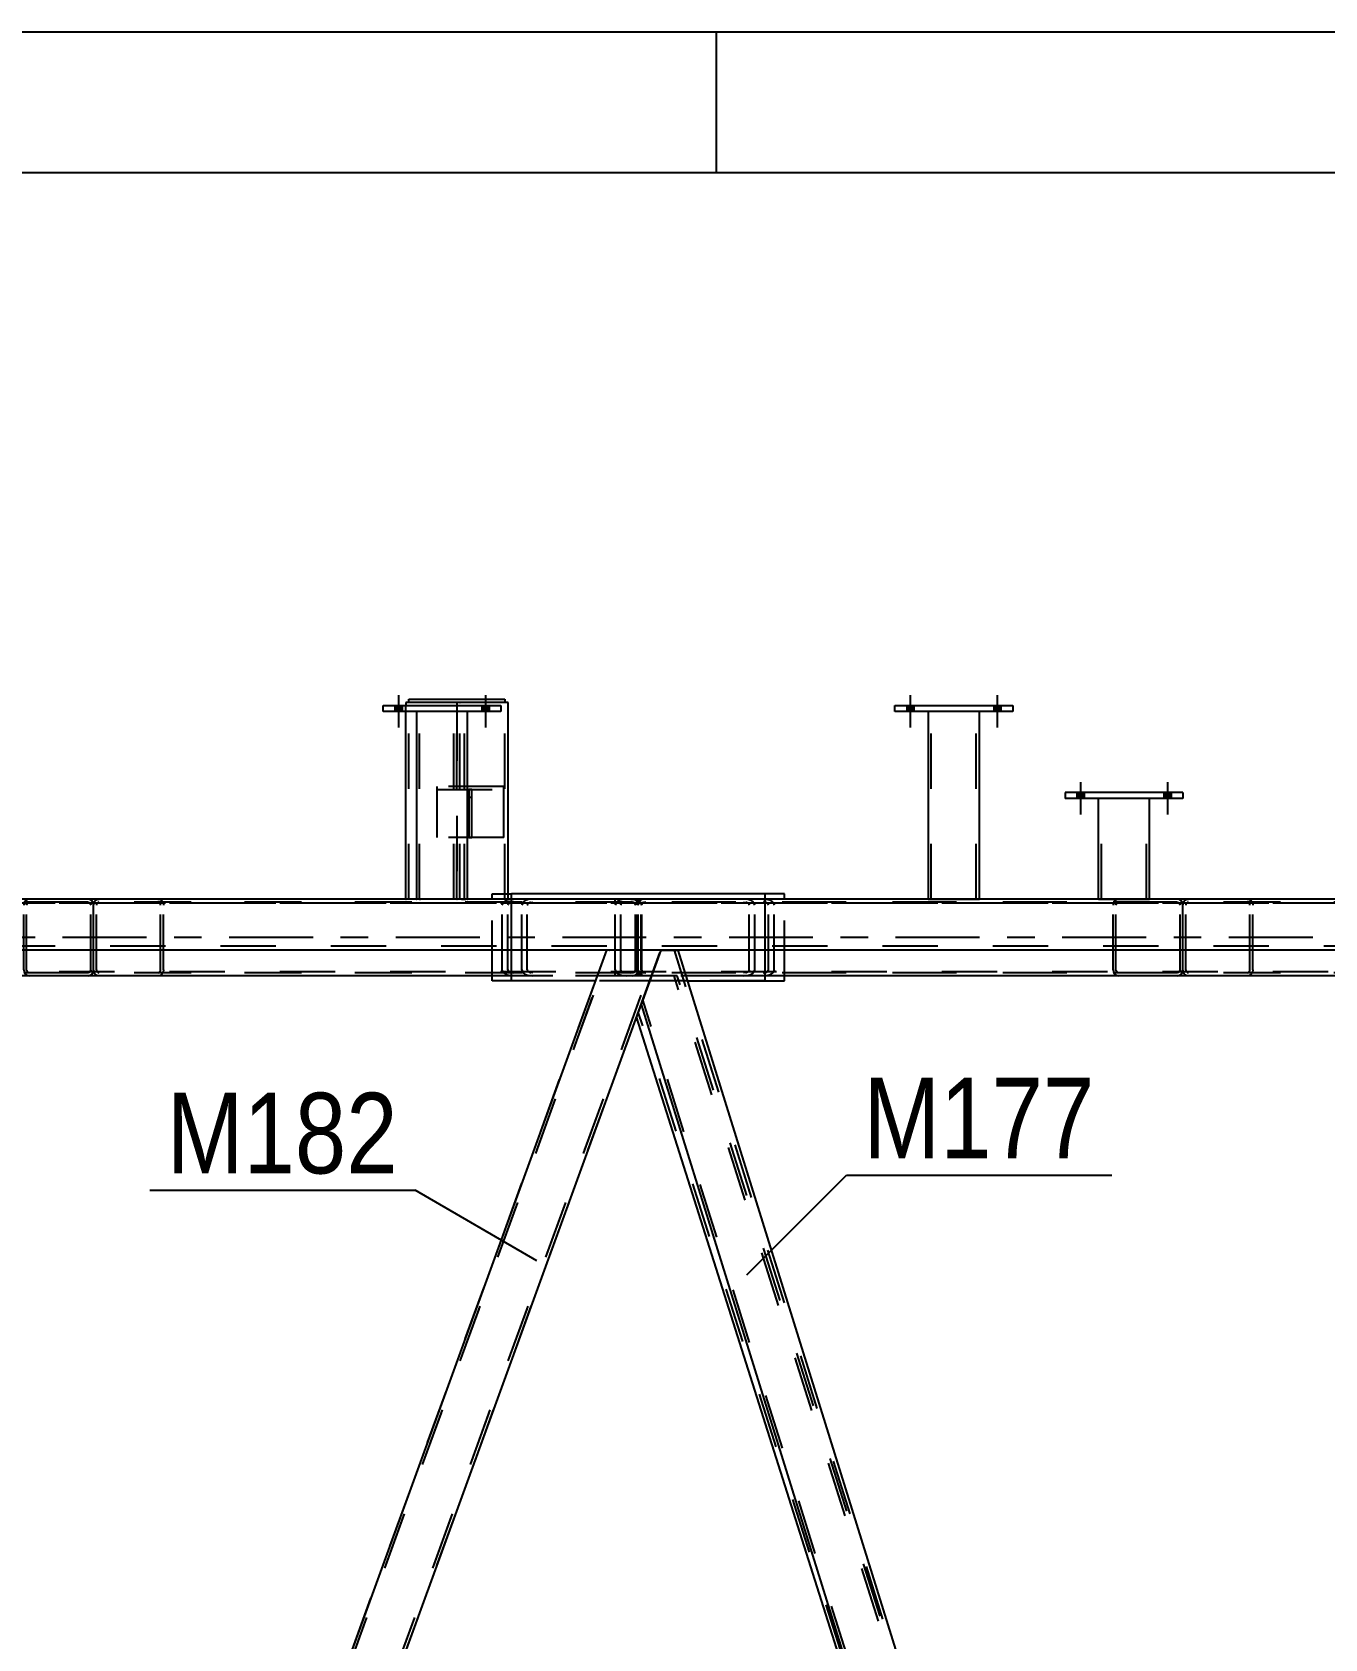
# Model space of a CAD drawing. Header units: millimetres. Extents: x -787 to 402, y -866 to -25.
# Drawn here: x 167.9 to 213.9, y -82.2 to -25.1 of the extents above; entities that cross this region are included whole.
import ezdxf

# ---------------------------------------------------------------- set-up
doc = ezdxf.new("R2010")
doc.units = ezdxf.units.MM
doc.linetypes.add('DXK_LINE_DOT2', pattern=[3.9198, 1.9599, -1.9599])
doc.linetypes.add('DXK_LINE_DOT3', pattern=[5.9187, 2.979, -0.9799, 0.9799, -0.9799])
doc.styles.add('Arial Narrow', font='ARIALN.TTF', dxfattribs={"height": 0.2})

# ---------------------------------------------------------------- blocks, each defined once
blk = doc.blocks.new('Unknown-569028579-1134')
at = {"color": 5, "linetype": 'Continuous'}
for p, q in [((402.241, -25.126), (-786.759, -25.126)), ((192.241, -30.126), (192.241, -25.126)), ((397.241, -30.126), (-781.759, -30.126))]:
    blk.add_line(p, q, dxfattribs=at)
blk = doc.blocks.new('Part-569028579-13451 - 1369')
at = {"color": 2, "linetype": 'Continuous'}
for p, q in [((181.312, -48.928), (181.312, -48.818)), ((181.312, -48.818), (184.73, -48.818)), ((183.055, -48.928), (182.987, -48.928)), ((184.73, -48.818), (184.73, -48.928))]:
    blk.add_line(p, q, dxfattribs=at)
at = {"color": 7, "linetype": 'DXK_LINE_DOT2'}
for p, q in [((182.987, -48.928), (181.312, -48.928)), ((184.73, -48.928), (183.055, -48.928))]:
    blk.add_line(p, q, dxfattribs=at)
blk = doc.blocks.new('Part-569028579-1374 - 1369')
at = {"color": 7, "linetype": 'DXK_LINE_DOT2'}
for p, q in [((226.699, -58.637), (207.011, -112.728)), ((207.127, -112.728), (226.815, -58.637)), ((208.83, -112.728), (228.517, -58.637)), ((208.946, -112.728), (228.633, -58.637)), ((228.633, -58.637), (226.699, -58.637)), ((207.011, -112.728), (208.946, -112.728)), ((207.029, -112.728), (207.011, -112.728))]:
    blk.add_line(p, q, dxfattribs=at)
blk = doc.blocks.new('Part-569028579-1375 - 1369')
at = {"color": 7, "linetype": 'DXK_LINE_DOT2'}
for p, q in [((188.001, -58.637), (168.314, -112.728)), ((168.43, -112.728), (188.117, -58.637)), ((170.132, -112.728), (189.82, -58.637)), ((170.249, -112.728), (189.936, -58.637)), ((189.936, -58.637), (188.001, -58.637)), ((168.314, -112.728), (170.249, -112.728)), ((168.331, -112.728), (168.314, -112.728))]:
    blk.add_line(p, q, dxfattribs=at)
blk = doc.blocks.new('Part-569028579-1469 - 1369')
at = {"color": 7, "linetype": 'DXK_LINE_DOT2'}
for p, q in [((207.091, -112.827), (227.146, -57.727)), ((208.794, -112.827), (228.848, -57.727)), ((227.146, -57.727), (227.155, -57.727)), ((228.261, -59.659), (228.965, -57.727)), ((228.947, -57.727), (228.897, -57.727)), ((228.965, -57.727), (228.947, -57.727)), ((206.975, -112.827), (207.549, -111.25)), ((206.975, -112.827), (208.91, -112.827))]:
    blk.add_line(p, q, dxfattribs=at)
at = {"color": 2, "linetype": 'Continuous'}
for p, q in [((227.03, -57.727), (207.549, -111.25)), ((227.047, -57.727), (227.03, -57.727)), ((228.732, -57.727), (227.047, -57.727)), ((228.965, -57.727), (228.732, -57.727)), ((208.91, -112.827), (228.261, -59.659))]:
    blk.add_line(p, q, dxfattribs=at)
blk = doc.blocks.new('Part-569028579-1409 - 1369')
at = {"color": 2, "linetype": 'Continuous'}
for p, q in [((190.267, -57.727), (189.564, -59.659)), ((190.267, -57.727), (190.638, -57.727)), ((190.638, -57.727), (190.866, -57.727)), ((190.866, -57.727), (207.549, -111.25)), ((189.564, -59.659), (206.136, -112.827)), ((206.975, -112.827), (207.549, -111.25))]:
    blk.add_line(p, q, dxfattribs=at)
at = {"color": 7, "linetype": 'DXK_LINE_DOT2'}
for p, q in [((207.487, -111.419), (190.752, -57.727)), ((206.251, -112.827), (189.625, -59.49)), ((206.136, -112.827), (206.975, -112.827))]:
    blk.add_line(p, q, dxfattribs=at)
blk = doc.blocks.new('Part-569028579-1484 - 1369')
at = {"color": 7, "linetype": 'DXK_LINE_DOT2'}
for p, q in [((168.394, -112.827), (188.448, -57.727)), ((170.096, -112.827), (190.151, -57.727)), ((188.448, -57.727), (188.457, -57.727)), ((189.564, -59.659), (190.267, -57.727)), ((190.249, -57.727), (190.199, -57.727)), ((190.267, -57.727), (190.249, -57.727)), ((168.277, -112.827), (168.852, -111.25)), ((168.277, -112.827), (170.212, -112.827))]:
    blk.add_line(p, q, dxfattribs=at)
at = {"color": 2, "linetype": 'Continuous'}
for p, q in [((188.332, -57.727), (168.852, -111.25)), ((188.35, -57.727), (188.332, -57.727)), ((190.035, -57.727), (188.35, -57.727)), ((190.267, -57.727), (190.035, -57.727)), ((170.212, -112.827), (189.564, -59.659))]:
    blk.add_line(p, q, dxfattribs=at)
blk = doc.blocks.new('Part-569028579-1424 - 1369')
at = {"color": 2, "linetype": 'Continuous'}
for p, q in [((150.99, -59.321), (151.57, -57.727)), ((151.57, -57.727), (151.94, -57.727)), ((151.94, -57.727), (152.169, -57.727)), ((152.169, -57.727), (168.852, -111.25)), ((150.99, -59.321), (150.867, -59.659)), ((150.867, -59.659), (167.439, -112.827)), ((168.277, -112.827), (168.852, -111.25))]:
    blk.add_line(p, q, dxfattribs=at)
at = {"color": 7, "linetype": 'DXK_LINE_DOT2'}
for p, q in [((168.79, -111.419), (152.055, -57.727)), ((150.876, -59.634), (150.99, -59.321)), ((167.553, -112.827), (150.928, -59.49)), ((167.439, -112.827), (168.277, -112.827))]:
    blk.add_line(p, q, dxfattribs=at)
blk = doc.blocks.new('Part-569028579-1947 - 1369')
at = {"color": 2, "linetype": 'Continuous'}
for p, q in [((184.27, -55.909), (184.27, -55.728)), ((184.27, -55.728), (184.961, -55.728)), ((194.66, -55.728), (193.969, -55.728)), ((194.66, -55.909), (194.66, -55.728)), ((184.27, -58.819), (184.27, -58.637)), ((194.66, -58.819), (194.66, -58.637)), ((184.961, -58.819), (184.27, -58.819)), ((193.969, -58.819), (194.66, -58.819))]:
    blk.add_line(p, q, dxfattribs=at)
at = {"color": 7, "linetype": 'DXK_LINE_DOT2'}
for p, q in [((184.27, -58.637), (184.27, -55.909)), ((193.969, -55.728), (184.961, -55.728)), ((194.66, -58.637), (194.66, -55.909)), ((193.969, -58.819), (184.961, -58.819))]:
    blk.add_line(p, q, dxfattribs=at)
blk = doc.blocks.new('Part-569028579-1579 - 1369')
at = {"color": 7, "linetype": 'DXK_LINE_DOT2'}
for p, q in [((183.558, -52.018), (183.449, -52.018)), ((183.449, -52.018), (183.449, -53.727)), ((183.449, -52.291), (183.558, -52.291)), ((183.558, -53.727), (183.558, -52.018)), ((183.449, -53.727), (183.558, -53.727))]:
    blk.add_line(p, q, dxfattribs=at)
blk = doc.blocks.new('Part-569028579-1615 - 1369')
at = {"color": 2, "linetype": 'Continuous'}
for p, q in [((181.585, -55.909), (165.221, -55.909)), ((199.766, -55.909), (183.403, -55.909)), ((217.948, -55.909), (201.585, -55.909)), ((188.332, -57.727), (152.169, -57.727)), ((227.03, -57.727), (190.866, -57.727))]:
    blk.add_line(p, q, dxfattribs=at)
at = {"color": 7, "linetype": 'DXK_LINE_DOT2'}
for p, q in [((183.403, -55.909), (181.585, -55.909)), ((201.585, -55.909), (199.766, -55.909)), ((302.018, -56.055), (8.875, -56.055)), ((302.018, -57.582), (8.875, -57.582)), ((190.866, -57.727), (188.332, -57.727))]:
    blk.add_line(p, q, dxfattribs=at)
blk = doc.blocks.new('Part-569028579-13402 - 1369')
at = {"color": 2, "linetype": 'Continuous'}
for p, q in [((181.585, -49.255), (181.585, -55.911)), ((183.403, -55.911), (183.403, -49.255)), ((183.185, -55.911), (181.585, -55.911)), ((183.386, -55.911), (183.185, -55.911)), ((183.386, -55.911), (183.403, -55.911))]:
    blk.add_line(p, q, dxfattribs=at)
at = {"color": 7, "linetype": 'DXK_LINE_DOT2'}
for p, q in [((183.403, -49.255), (181.585, -49.255)), ((181.694, -55.911), (181.694, -49.255)), ((183.294, -55.911), (183.294, -49.255)), ((181.585, -55.911), (181.601, -55.911)), ((181.694, -55.911), (181.702, -55.911)), ((181.702, -55.911), (181.719, -55.911)), ((181.719, -55.911), (181.726, -55.911)), ((183.185, -55.911), (183.339, -55.911))]:
    blk.add_line(p, q, dxfattribs=at)
blk = doc.blocks.new('Bolt-569028579-13470 - 1369')
at = {"linetype": 'Continuous'}
for points in [[(199.257, -49.037), (199.003, -49.037), (199.003, -49.255), (199.257, -49.255)], [(199.257, -49.037), (199.003, -49.037), (199.003, -49.255), (199.257, -49.255)], [(202.348, -49.037), (202.094, -49.037), (202.094, -49.255), (202.348, -49.255)], [(202.348, -49.037), (202.094, -49.037), (202.094, -49.255), (202.348, -49.255)]]:
    blk.add_hatch(color=1, dxfattribs=at).paths.add_polyline_path(points)
at = {"color": 1, "linetype": 'Continuous'}
for p, q in [((199.003, -49.037), (199.003, -49.255)), ((199.003, -49.037), (199.003, -49.255)), ((199.13, -48.673), (199.13, -49.818)), ((199.13, -48.673), (199.13, -49.818)), ((199.257, -49.037), (199.257, -49.255)), ((199.257, -49.037), (199.257, -49.255)), ((202.094, -49.037), (202.094, -49.255)), ((202.094, -49.037), (202.094, -49.255)), ((202.221, -48.673), (202.221, -49.818)), ((202.221, -48.673), (202.221, -49.818)), ((202.348, -49.037), (202.348, -49.255)), ((202.348, -49.037), (202.348, -49.255))]:
    blk.add_line(p, q, dxfattribs=at)
blk = doc.blocks.new('Part-569028579-1775 - 1369')
at = {"color": 7, "linetype": 'DXK_LINE_DOT2'}
for p, q in [((151.239, -58.637), (150.708, -60.094)), ((152.154, -58.637), (151.239, -58.637)), ((168.783, -111.439), (152.039, -58.637)), ((168.844, -111.271), (152.154, -58.637)), ((167.513, -112.728), (150.77, -59.926)), ((168.314, -112.728), (168.844, -111.271)), ((167.341, -112.546), (167.399, -112.728)), ((167.399, -112.728), (168.314, -112.728)), ((167.399, -112.728), (167.416, -112.728))]:
    blk.add_line(p, q, dxfattribs=at)
at = {"color": 2, "linetype": 'Continuous'}
blk.add_line((167.341, -112.546), (150.708, -60.094), dxfattribs=at)
blk = doc.blocks.new('Part-569028579-1776 - 1369')
at = {"color": 7, "linetype": 'DXK_LINE_DOT2'}
for p, q in [((189.936, -58.637), (189.406, -60.094)), ((190.851, -58.637), (189.936, -58.637)), ((207.48, -111.439), (190.737, -58.637)), ((207.541, -111.271), (190.851, -58.637)), ((206.211, -112.728), (189.467, -59.926)), ((207.011, -112.728), (207.541, -111.271)), ((206.038, -112.546), (206.096, -112.728)), ((206.096, -112.728), (207.011, -112.728)), ((206.096, -112.728), (206.113, -112.728))]:
    blk.add_line(p, q, dxfattribs=at)
at = {"color": 2, "linetype": 'Continuous'}
blk.add_line((206.038, -112.546), (189.406, -60.094), dxfattribs=at)
blk = doc.blocks.new('Bolt-569028579-13471 - 1369')
at = {"linetype": 'Continuous'}
for points in [[(181.075, -49.037), (180.821, -49.037), (180.821, -49.255), (181.075, -49.255)], [(181.075, -49.037), (180.821, -49.037), (180.821, -49.255), (181.075, -49.255)], [(184.166, -49.037), (183.912, -49.037), (183.912, -49.255), (184.166, -49.255)], [(184.166, -49.037), (183.912, -49.037), (183.912, -49.255), (184.166, -49.255)]]:
    blk.add_hatch(color=1, dxfattribs=at).paths.add_polyline_path(points)
at = {"color": 1, "linetype": 'Continuous'}
for p, q in [((180.821, -49.037), (180.821, -49.255)), ((180.821, -49.037), (180.821, -49.255)), ((180.948, -48.673), (180.948, -49.818)), ((180.948, -48.673), (180.948, -49.818)), ((181.075, -49.037), (181.075, -49.255)), ((181.075, -49.037), (181.075, -49.255)), ((183.912, -49.037), (183.912, -49.255)), ((183.912, -49.037), (183.912, -49.255)), ((184.039, -48.673), (184.039, -49.818)), ((184.039, -48.673), (184.039, -49.818)), ((184.166, -49.037), (184.166, -49.255)), ((184.166, -49.037), (184.166, -49.255))]:
    blk.add_line(p, q, dxfattribs=at)
blk = doc.blocks.new('Part-569028579-1808 - 1369')
at = {"color": 7, "linetype": 'DXK_LINE_DOT2'}
for p, q in [((189.04, -55.909), (188.888, -55.926)), ((227.897, -55.909), (189.04, -55.909)), ((193.36, -55.926), (193.208, -55.909)), ((223.577, -55.926), (223.729, -55.909)), ((227.897, -55.909), (228.049, -55.926)), ((188.665, -56.066), (188.643, -56.128)), ((188.643, -58.419), (188.643, -56.128)), ((188.673, -56.044), (188.665, -56.066)), ((188.841, -56.128), (188.856, -56.086)), ((188.841, -58.419), (188.841, -56.128)), ((188.964, -56.027), (189.04, -56.019)), ((227.897, -56.019), (189.04, -56.019)), ((193.208, -56.019), (193.284, -56.027)), ((193.392, -56.086), (193.407, -56.128)), ((193.407, -58.419), (193.407, -56.128)), ((193.583, -56.066), (193.575, -56.044)), ((193.605, -56.128), (193.583, -56.066)), ((193.605, -58.419), (193.605, -56.128)), ((223.331, -56.128), (223.362, -56.044)), ((223.331, -58.419), (223.331, -56.128)), ((223.545, -56.086), (223.53, -56.128)), ((223.53, -58.419), (223.53, -56.128)), ((223.729, -56.019), (223.653, -56.027)), ((227.973, -56.027), (227.897, -56.019)), ((228.096, -56.128), (228.081, -56.086)), ((228.096, -58.419), (228.096, -56.128)), ((228.264, -56.044), (228.272, -56.066)), ((228.272, -56.066), (228.294, -56.128)), ((228.294, -58.419), (228.294, -56.128)), ((188.643, -58.419), (188.673, -58.502)), ((188.856, -58.46), (188.841, -58.419)), ((188.888, -58.62), (189.04, -58.637)), ((189.04, -58.528), (188.964, -58.519)), ((227.897, -58.528), (189.04, -58.528)), ((193.969, -58.637), (189.04, -58.637)), ((193.284, -58.519), (193.208, -58.528)), ((193.208, -58.637), (193.36, -58.62)), ((193.407, -58.419), (193.392, -58.46)), ((193.575, -58.502), (193.605, -58.419)), ((227.897, -58.637), (209.012, -58.637)), ((223.362, -58.502), (223.331, -58.419)), ((223.53, -58.419), (223.545, -58.46)), ((223.729, -58.637), (223.577, -58.62)), ((223.653, -58.519), (223.729, -58.528)), ((227.897, -58.528), (227.973, -58.519)), ((228.049, -58.62), (227.897, -58.637)), ((228.081, -58.46), (228.096, -58.419)), ((228.294, -58.419), (228.264, -58.502))]:
    blk.add_line(p, q, dxfattribs=at)
at = {"color": 2, "linetype": 'Continuous'}
blk.add_line((209.012, -58.637), (193.969, -58.637), dxfattribs=at)
at = {"color": 7, "linetype": 'DXK_LINE_DOT2'}
for centre, radius, start, end in [((188.949, -56.292), 0.371, 99.5182, 138.0638), ((188.994, -56.21), 0.186, 99.5182, 138.0638), ((193.254, -56.21), 0.186, 41.9362, 80.4818), ((193.299, -56.292), 0.371, 41.9362, 80.4818), ((223.638, -56.292), 0.371, 99.5182, 138.0638), ((223.683, -56.21), 0.186, 99.5182, 138.0638), ((227.942, -56.21), 0.186, 41.9362, 80.4818), ((227.988, -56.292), 0.371, 41.9362, 80.4818), ((188.949, -58.254), 0.371, 221.9362, 260.4818), ((188.994, -58.336), 0.186, 221.9362, 260.4818), ((193.254, -58.336), 0.186, 279.5182, 318.0638), ((193.299, -58.254), 0.371, 279.5182, 318.0638), ((223.638, -58.254), 0.371, 221.9362, 260.4818), ((223.683, -58.336), 0.186, 221.9362, 260.4818), ((227.942, -58.336), 0.186, 279.5182, 318.0638), ((227.988, -58.254), 0.371, 279.5182, 318.0638)]:
    blk.add_arc(centre, radius, start, end, dxfattribs=at)
blk = doc.blocks.new('Part-569028579-1811 - 1369')
at = {"color": 7, "linetype": 'DXK_LINE_DOT2'}
for p, q in [((208.936, -55.926), (209.012, -55.909)), ((227.964, -55.909), (209.012, -55.909)), ((211.097, -55.909), (211.173, -55.926)), ((224.419, -55.909), (224.267, -55.926)), ((227.34, -56.019), (227.34, -55.909)), ((228.04, -55.926), (227.964, -55.909)), ((208.814, -56.128), (208.829, -56.044)), ((208.814, -57.727), (208.814, -56.128)), ((208.829, -56.044), (208.872, -55.973)), ((208.872, -55.973), (208.936, -55.926)), ((208.92, -56.086), (208.913, -56.128)), ((208.913, -58.419), (208.913, -56.128)), ((208.942, -56.051), (208.92, -56.086)), ((208.974, -56.027), (208.942, -56.051)), ((209.012, -56.019), (208.974, -56.027)), ((227.964, -56.019), (209.012, -56.019)), ((211.135, -56.027), (211.097, -56.019)), ((211.167, -56.051), (211.135, -56.027)), ((211.188, -56.086), (211.167, -56.051)), ((211.173, -55.926), (211.237, -55.973)), ((211.196, -56.128), (211.188, -56.086)), ((211.196, -58.419), (211.196, -56.128)), ((211.237, -55.973), (211.28, -56.044)), ((211.28, -56.044), (211.295, -56.128)), ((211.295, -58.419), (211.295, -56.128)), ((224.045, -56.066), (224.022, -56.128)), ((224.022, -58.419), (224.022, -56.128)), ((224.052, -56.044), (224.045, -56.066)), ((224.221, -56.128), (224.236, -56.086)), ((224.221, -58.419), (224.221, -56.128)), ((224.343, -56.027), (224.419, -56.019)), ((227.964, -56.019), (228.002, -56.027)), ((228.002, -56.027), (228.034, -56.051)), ((228.034, -56.051), (228.056, -56.086)), ((228.104, -55.973), (228.04, -55.926)), ((228.056, -56.086), (228.063, -56.128)), ((228.063, -58.419), (228.063, -56.128)), ((228.147, -56.044), (228.104, -55.973)), ((228.162, -56.128), (228.147, -56.044)), ((228.162, -58.419), (228.162, -56.128)), ((208.913, -58.419), (208.92, -58.46)), ((208.92, -58.46), (208.942, -58.496)), ((208.942, -58.496), (208.974, -58.519)), ((208.974, -58.519), (209.012, -58.528)), ((227.964, -58.528), (209.012, -58.528)), ((211.097, -58.528), (211.135, -58.519)), ((211.173, -58.62), (211.097, -58.637)), ((211.135, -58.519), (211.167, -58.496)), ((211.167, -58.496), (211.188, -58.46)), ((211.237, -58.573), (211.173, -58.62)), ((211.188, -58.46), (211.196, -58.419)), ((211.28, -58.502), (211.237, -58.573)), ((211.295, -58.419), (211.28, -58.502)), ((227.964, -58.637), (223.658, -58.637)), ((224.022, -58.419), (224.052, -58.502)), ((224.236, -58.46), (224.221, -58.419)), ((224.267, -58.62), (224.419, -58.637)), ((224.419, -58.528), (224.343, -58.519)), ((227.34, -58.637), (227.34, -58.528)), ((228.002, -58.519), (227.964, -58.528)), ((227.964, -58.637), (228.04, -58.62)), ((228.034, -58.496), (228.002, -58.519)), ((228.056, -58.46), (228.034, -58.496)), ((228.04, -58.62), (228.104, -58.573)), ((228.063, -58.419), (228.056, -58.46)), ((228.104, -58.573), (228.147, -58.502)), ((228.147, -58.502), (228.162, -58.419))]:
    blk.add_line(p, q, dxfattribs=at)
at = {"color": 2, "linetype": 'Continuous'}
for p, q in [((208.814, -58.419), (208.814, -57.727)), ((208.829, -58.502), (208.814, -58.419)), ((208.872, -58.573), (208.829, -58.502)), ((208.936, -58.62), (208.872, -58.573)), ((209.012, -58.637), (208.936, -58.62)), ((223.658, -58.637), (209.012, -58.637))]:
    blk.add_line(p, q, dxfattribs=at)
at = {"color": 7, "linetype": 'DXK_LINE_DOT2'}
for centre, radius, start, end in [((224.329, -56.292), 0.371, 99.5182, 138.0638), ((224.374, -56.21), 0.186, 99.5182, 138.0638), ((224.329, -58.254), 0.371, 221.9362, 260.4818), ((224.374, -58.336), 0.186, 221.9362, 260.4818)]:
    blk.add_arc(centre, radius, start, end, dxfattribs=at)
blk = doc.blocks.new('Part-569028579-1814 - 1369')
at = {"color": 7, "linetype": 'DXK_LINE_DOT2'}
for p, q in [((150.342, -55.909), (150.19, -55.926)), ((189.2, -55.909), (150.342, -55.909)), ((154.663, -55.926), (154.511, -55.909)), ((184.879, -55.926), (185.031, -55.909)), ((189.2, -55.909), (189.352, -55.926)), ((149.968, -56.066), (149.945, -56.128)), ((149.945, -58.419), (149.945, -56.128)), ((149.975, -56.044), (149.968, -56.066)), ((150.144, -56.128), (150.159, -56.086)), ((150.144, -58.419), (150.144, -56.128)), ((150.266, -56.027), (150.342, -56.019)), ((189.2, -56.019), (150.342, -56.019)), ((154.511, -56.019), (154.587, -56.027)), ((154.694, -56.086), (154.709, -56.128)), ((154.709, -58.419), (154.709, -56.128)), ((154.885, -56.066), (154.878, -56.044)), ((154.908, -56.128), (154.885, -56.066)), ((154.908, -58.419), (154.908, -56.128)), ((184.634, -56.128), (184.664, -56.044)), ((184.634, -58.419), (184.634, -56.128)), ((184.848, -56.086), (184.833, -56.128)), ((184.833, -58.419), (184.833, -56.128)), ((185.031, -56.019), (184.955, -56.027)), ((189.276, -56.027), (189.2, -56.019)), ((189.398, -56.128), (189.383, -56.086)), ((189.398, -58.419), (189.398, -56.128)), ((189.567, -56.044), (189.569, -56.05)), ((189.569, -56.05), (189.597, -56.128)), ((189.597, -58.419), (189.597, -56.128)), ((149.945, -58.419), (149.975, -58.502)), ((150.159, -58.46), (150.144, -58.419)), ((150.19, -58.62), (150.342, -58.637)), ((150.342, -58.528), (150.266, -58.519)), ((189.2, -58.528), (150.342, -58.528)), ((155.272, -58.637), (150.342, -58.637)), ((154.587, -58.519), (154.511, -58.528)), ((154.511, -58.637), (154.663, -58.62)), ((154.709, -58.419), (154.694, -58.46)), ((154.878, -58.502), (154.908, -58.419)), ((189.2, -58.637), (170.315, -58.637)), ((184.664, -58.502), (184.634, -58.419)), ((184.833, -58.419), (184.848, -58.46)), ((185.031, -58.637), (184.879, -58.62)), ((184.955, -58.519), (185.031, -58.528)), ((189.2, -58.528), (189.276, -58.519)), ((189.352, -58.62), (189.2, -58.637)), ((189.383, -58.46), (189.398, -58.419)), ((189.597, -58.419), (189.567, -58.502))]:
    blk.add_line(p, q, dxfattribs=at)
at = {"color": 2, "linetype": 'Continuous'}
blk.add_line((170.315, -58.637), (155.272, -58.637), dxfattribs=at)
at = {"color": 7, "linetype": 'DXK_LINE_DOT2'}
for centre, radius, start, end in [((150.252, -56.292), 0.371, 99.5182, 138.0638), ((150.297, -56.21), 0.186, 99.5182, 138.0638), ((154.556, -56.21), 0.186, 41.9362, 80.4818), ((154.601, -56.292), 0.371, 41.9362, 80.4818), ((184.941, -56.292), 0.371, 99.5182, 138.0638), ((184.986, -56.21), 0.186, 99.5182, 138.0638), ((189.245, -56.21), 0.186, 41.9362, 80.4818), ((189.29, -56.292), 0.371, 41.9362, 80.4818), ((150.252, -58.254), 0.371, 221.9362, 260.4818), ((150.297, -58.336), 0.186, 221.9362, 260.4818), ((154.556, -58.336), 0.186, 279.5182, 318.0638), ((154.601, -58.254), 0.371, 279.5182, 318.0638), ((184.941, -58.254), 0.371, 221.9362, 260.4818), ((184.986, -58.336), 0.186, 221.9362, 260.4818), ((189.245, -58.336), 0.186, 279.5182, 318.0638), ((189.29, -58.254), 0.371, 279.5182, 318.0638)]:
    blk.add_arc(centre, radius, start, end, dxfattribs=at)
blk = doc.blocks.new('Part-569028579-1817 - 1369')
at = {"color": 7, "linetype": 'DXK_LINE_DOT2'}
for p, q in [((170.239, -55.926), (170.315, -55.909)), ((189.266, -55.909), (170.315, -55.909)), ((172.399, -55.909), (172.475, -55.926)), ((185.722, -55.909), (185.57, -55.926)), ((188.643, -56.019), (188.643, -55.909)), ((189.342, -55.926), (189.266, -55.909)), ((170.116, -56.128), (170.131, -56.044)), ((170.116, -57.727), (170.116, -56.128)), ((170.131, -56.044), (170.174, -55.973)), ((170.174, -55.973), (170.239, -55.926)), ((170.223, -56.086), (170.216, -56.128)), ((170.216, -58.419), (170.216, -56.128)), ((170.245, -56.051), (170.223, -56.086)), ((170.277, -56.027), (170.245, -56.051)), ((170.315, -56.019), (170.277, -56.027)), ((189.266, -56.019), (170.315, -56.019)), ((172.437, -56.027), (172.399, -56.019)), ((172.469, -56.051), (172.437, -56.027)), ((172.491, -56.086), (172.469, -56.051)), ((172.475, -55.926), (172.54, -55.973)), ((172.498, -56.128), (172.491, -56.086)), ((172.498, -58.419), (172.498, -56.128)), ((172.54, -55.973), (172.583, -56.044)), ((172.583, -56.044), (172.598, -56.128)), ((172.598, -58.419), (172.598, -56.128)), ((185.347, -56.066), (185.325, -56.128)), ((185.325, -58.419), (185.325, -56.128)), ((185.355, -56.044), (185.347, -56.066)), ((185.523, -56.128), (185.538, -56.086)), ((185.523, -58.419), (185.523, -56.128)), ((185.646, -56.027), (185.722, -56.019)), ((189.266, -56.019), (189.304, -56.027)), ((189.304, -56.027), (189.337, -56.051)), ((189.337, -56.051), (189.358, -56.086)), ((189.407, -55.973), (189.342, -55.926)), ((189.358, -56.086), (189.366, -56.128)), ((189.366, -58.419), (189.366, -56.128)), ((189.45, -56.044), (189.407, -55.973)), ((189.465, -56.128), (189.45, -56.044)), ((189.465, -58.419), (189.465, -56.128)), ((170.216, -58.419), (170.223, -58.46)), ((170.223, -58.46), (170.245, -58.496)), ((170.245, -58.496), (170.277, -58.519)), ((170.277, -58.519), (170.315, -58.528)), ((189.266, -58.528), (170.315, -58.528)), ((172.399, -58.528), (172.437, -58.519)), ((172.475, -58.62), (172.399, -58.637)), ((172.437, -58.519), (172.469, -58.496)), ((172.469, -58.496), (172.491, -58.46)), ((172.54, -58.573), (172.475, -58.62)), ((172.491, -58.46), (172.498, -58.419)), ((172.583, -58.502), (172.54, -58.573)), ((172.598, -58.419), (172.583, -58.502)), ((189.266, -58.637), (184.961, -58.637)), ((185.325, -58.419), (185.355, -58.502)), ((185.538, -58.46), (185.523, -58.419)), ((185.57, -58.62), (185.722, -58.637)), ((185.722, -58.528), (185.646, -58.519)), ((188.643, -58.637), (188.643, -58.528)), ((189.304, -58.519), (189.266, -58.528)), ((189.266, -58.637), (189.342, -58.62)), ((189.337, -58.496), (189.304, -58.519)), ((189.358, -58.46), (189.337, -58.496)), ((189.342, -58.62), (189.407, -58.573)), ((189.366, -58.419), (189.358, -58.46)), ((189.407, -58.573), (189.45, -58.502)), ((189.45, -58.502), (189.465, -58.419))]:
    blk.add_line(p, q, dxfattribs=at)
at = {"color": 2, "linetype": 'Continuous'}
for p, q in [((170.116, -58.419), (170.116, -57.727)), ((170.131, -58.502), (170.116, -58.419)), ((170.174, -58.573), (170.131, -58.502)), ((170.239, -58.62), (170.174, -58.573)), ((170.315, -58.637), (170.239, -58.62)), ((184.961, -58.637), (170.315, -58.637))]:
    blk.add_line(p, q, dxfattribs=at)
at = {"color": 7, "linetype": 'DXK_LINE_DOT2'}
for centre, radius, start, end in [((185.631, -56.292), 0.371, 99.5182, 138.0638), ((185.676, -56.21), 0.186, 99.5182, 138.0638), ((185.631, -58.254), 0.371, 221.9362, 260.4818), ((185.676, -58.336), 0.186, 221.9362, 260.4818)]:
    blk.add_arc(centre, radius, start, end, dxfattribs=at)
blk = doc.blocks.new('Part-569028579-1871 - 1369')
at = {"color": 7, "linetype": 'DXK_LINE_DOT2'}
for p, q in [((296.287, -55.909), (15.228, -55.91)), ((296.287, -56.055), (15.228, -56.055)), ((296.287, -58.491), (15.228, -58.491)), ((272.665, -58.637), (29.481, -58.637))]:
    blk.add_line(p, q, dxfattribs=at)
at = {"color": 7, "linetype": 'DXK_LINE_DOT3'}
blk.add_line((296.287, -57.273), (15.228, -57.273), dxfattribs=at)
blk = doc.blocks.new('Part-569028579-13400 - 1369')
at = {"color": 2, "linetype": 'Continuous'}
for p, q in [((198.585, -49.255), (198.585, -49.037)), ((198.585, -49.037), (202.766, -49.037)), ((202.766, -49.037), (202.766, -49.255)), ((202.766, -49.255), (198.585, -49.255))]:
    blk.add_line(p, q, dxfattribs=at)
blk = doc.blocks.new('Part-569028579-1913 - 1369')
at = {"color": 7, "linetype": 'DXK_LINE_DOT2'}
for p, q in [((151.033, -55.909), (150.899, -55.924)), ((169.918, -55.909), (151.033, -55.909)), ((155.201, -55.909), (155.353, -55.926)), ((167.833, -55.909), (167.757, -55.926)), ((169.994, -55.926), (169.918, -55.909)), ((150.768, -56.128), (150.783, -56.044)), ((150.768, -58.419), (150.768, -56.128)), ((150.783, -56.044), (150.826, -55.973)), ((150.826, -55.973), (150.89, -55.926)), ((150.874, -56.086), (150.867, -56.128)), ((150.867, -58.419), (150.867, -56.128)), ((150.892, -56.05), (150.874, -56.086)), ((150.89, -55.926), (150.899, -55.924)), ((150.957, -56.027), (150.892, -56.05)), ((150.892, -58.496), (150.892, -56.05)), ((150.899, -58.622), (150.899, -55.924)), ((151.033, -56.019), (150.957, -56.027)), ((169.918, -56.019), (151.033, -56.019)), ((155.277, -56.027), (155.201, -56.019)), ((155.4, -56.128), (155.385, -56.086)), ((155.4, -58.419), (155.4, -56.128)), ((155.568, -56.044), (155.598, -56.128)), ((155.598, -58.419), (155.598, -56.128)), ((167.65, -56.044), (167.635, -56.128)), ((167.635, -58.419), (167.635, -56.128)), ((167.693, -55.973), (167.65, -56.044)), ((167.757, -55.926), (167.693, -55.973)), ((167.734, -56.128), (167.742, -56.086)), ((167.734, -58.419), (167.734, -56.128)), ((167.742, -56.086), (167.763, -56.051)), ((167.763, -56.051), (167.795, -56.027)), ((167.795, -56.027), (167.833, -56.019)), ((169.918, -56.019), (169.956, -56.027)), ((169.956, -56.027), (169.988, -56.051)), ((169.988, -56.051), (170.009, -56.086)), ((170.058, -55.973), (169.994, -55.926)), ((170.009, -56.086), (170.017, -56.128)), ((170.017, -58.419), (170.017, -56.128)), ((170.101, -56.044), (170.058, -55.973)), ((170.116, -56.128), (170.101, -56.044)), ((170.116, -58.419), (170.116, -56.128)), ((150.783, -58.502), (150.768, -58.419)), ((150.826, -58.573), (150.783, -58.502)), ((150.89, -58.62), (150.826, -58.573)), ((150.867, -58.419), (150.874, -58.46)), ((150.874, -58.46), (150.892, -58.496)), ((150.899, -58.622), (150.89, -58.62)), ((150.892, -58.496), (150.957, -58.519)), ((151.033, -58.637), (150.899, -58.622)), ((150.957, -58.519), (151.033, -58.528)), ((169.918, -58.528), (151.033, -58.528)), ((169.918, -58.637), (151.033, -58.637)), ((155.201, -58.528), (155.277, -58.519)), ((155.353, -58.62), (155.201, -58.637)), ((155.385, -58.46), (155.4, -58.419)), ((155.598, -58.419), (155.568, -58.502)), ((167.635, -58.419), (167.65, -58.502)), ((167.65, -58.502), (167.693, -58.573)), ((167.693, -58.573), (167.757, -58.62)), ((167.742, -58.46), (167.734, -58.419)), ((167.763, -58.496), (167.742, -58.46)), ((167.757, -58.62), (167.833, -58.637)), ((167.795, -58.519), (167.763, -58.496)), ((167.833, -58.528), (167.795, -58.519)), ((169.956, -58.519), (169.918, -58.528)), ((169.918, -58.637), (169.994, -58.62)), ((169.988, -58.496), (169.956, -58.519)), ((170.009, -58.46), (169.988, -58.496)), ((169.994, -58.62), (170.058, -58.573)), ((170.017, -58.419), (170.009, -58.46)), ((170.058, -58.573), (170.101, -58.502)), ((170.101, -58.502), (170.116, -58.419))]:
    blk.add_line(p, q, dxfattribs=at)
for centre, radius, start, end in [((155.247, -56.21), 0.186, 41.9362, 80.4818), ((155.292, -56.292), 0.371, 41.9362, 80.4818), ((155.247, -58.336), 0.186, 279.5182, 318.0638), ((155.292, -58.254), 0.371, 279.5182, 318.0638)]:
    blk.add_arc(centre, radius, start, end, dxfattribs=at)
blk = doc.blocks.new('Part-569028579-1916 - 1369')
at = {"color": 7, "linetype": 'DXK_LINE_DOT2'}
for p, q in [((189.73, -55.909), (189.597, -55.924)), ((208.615, -55.909), (189.73, -55.909)), ((193.899, -55.909), (194.051, -55.926)), ((206.531, -55.909), (206.455, -55.926)), ((208.691, -55.926), (208.615, -55.909)), ((189.465, -56.128), (189.48, -56.044)), ((189.465, -58.419), (189.465, -56.128)), ((189.48, -56.044), (189.523, -55.973)), ((189.523, -55.973), (189.588, -55.926)), ((189.572, -56.086), (189.564, -56.128)), ((189.564, -58.419), (189.564, -56.128)), ((189.59, -56.05), (189.572, -56.086)), ((189.588, -55.926), (189.597, -55.924)), ((189.654, -56.027), (189.59, -56.05)), ((189.59, -58.496), (189.59, -56.05)), ((189.597, -58.622), (189.597, -55.924)), ((189.73, -56.019), (189.654, -56.027)), ((208.615, -56.019), (189.73, -56.019)), ((193.975, -56.027), (193.899, -56.019)), ((194.097, -56.128), (194.082, -56.086)), ((194.097, -58.419), (194.097, -56.128)), ((194.266, -56.044), (194.296, -56.128)), ((194.296, -58.419), (194.296, -56.128)), ((206.347, -56.044), (206.332, -56.128)), ((206.332, -58.419), (206.332, -56.128)), ((206.39, -55.973), (206.347, -56.044)), ((206.455, -55.926), (206.39, -55.973)), ((206.432, -56.128), (206.439, -56.086)), ((206.432, -58.419), (206.432, -56.128)), ((206.439, -56.086), (206.461, -56.051)), ((206.461, -56.051), (206.493, -56.027)), ((206.493, -56.027), (206.531, -56.019)), ((208.615, -56.019), (208.653, -56.027)), ((208.653, -56.027), (208.685, -56.051)), ((208.685, -56.051), (208.707, -56.086)), ((208.756, -55.973), (208.691, -55.926)), ((208.707, -56.086), (208.714, -56.128)), ((208.714, -58.419), (208.714, -56.128)), ((208.799, -56.044), (208.756, -55.973)), ((208.814, -56.128), (208.799, -56.044)), ((208.814, -58.419), (208.814, -56.128)), ((189.48, -58.502), (189.465, -58.419)), ((189.523, -58.573), (189.48, -58.502)), ((189.588, -58.62), (189.523, -58.573)), ((189.564, -58.419), (189.572, -58.46)), ((189.572, -58.46), (189.59, -58.496)), ((189.597, -58.622), (189.588, -58.62)), ((189.59, -58.496), (189.654, -58.519)), ((189.73, -58.637), (189.597, -58.622)), ((189.654, -58.519), (189.73, -58.528)), ((208.615, -58.528), (189.73, -58.528)), ((208.615, -58.637), (189.73, -58.637)), ((193.899, -58.528), (193.975, -58.519)), ((194.051, -58.62), (193.899, -58.637)), ((194.082, -58.46), (194.097, -58.419)), ((194.296, -58.419), (194.266, -58.502)), ((206.332, -58.419), (206.347, -58.502)), ((206.347, -58.502), (206.39, -58.573)), ((206.39, -58.573), (206.455, -58.62)), ((206.439, -58.46), (206.432, -58.419)), ((206.461, -58.496), (206.439, -58.46)), ((206.455, -58.62), (206.531, -58.637)), ((206.493, -58.519), (206.461, -58.496)), ((206.531, -58.528), (206.493, -58.519)), ((208.653, -58.519), (208.615, -58.528)), ((208.615, -58.637), (208.691, -58.62)), ((208.685, -58.496), (208.653, -58.519)), ((208.707, -58.46), (208.685, -58.496)), ((208.691, -58.62), (208.756, -58.573)), ((208.714, -58.419), (208.707, -58.46)), ((208.756, -58.573), (208.799, -58.502)), ((208.799, -58.502), (208.814, -58.419))]:
    blk.add_line(p, q, dxfattribs=at)
for centre, radius, start, end in [((193.944, -56.21), 0.186, 41.9362, 80.4818), ((193.989, -56.292), 0.371, 41.9362, 80.4818), ((193.944, -58.336), 0.186, 279.5182, 318.0638), ((193.989, -58.254), 0.371, 279.5182, 318.0638)]:
    blk.add_arc(centre, radius, start, end, dxfattribs=at)
blk = doc.blocks.new('Part-569028579-13452 - 1369')
at = {"color": 7, "linetype": 'DXK_LINE_DOT2'}
for p, q in [((184.685, -51.909), (182.321, -51.909)), ((182.321, -53.727), (182.321, -51.909)), ((184.685, -53.727), (184.685, -51.909)), ((182.321, -52.018), (184.685, -52.018)), ((184.685, -53.727), (182.321, -53.727))]:
    blk.add_line(p, q, dxfattribs=at)
blk = doc.blocks.new('Part-569028579-1983 - 1369')
at = {"color": 2, "linetype": 'Continuous'}
for p, q in [((208.812, -52.127), (204.631, -52.127)), ((204.631, -52.127), (204.631, -52.345)), ((208.812, -52.345), (204.631, -52.345)), ((208.812, -52.127), (208.812, -52.345))]:
    blk.add_line(p, q, dxfattribs=at)
blk = doc.blocks.new('Part-569028579-2007 - 1369')
at = {"color": 2, "linetype": 'Continuous'}
for p, q in [((193.969, -55.728), (184.961, -55.728)), ((184.961, -55.909), (184.961, -55.728)), ((193.969, -55.909), (193.969, -55.728)), ((184.961, -58.819), (184.961, -57.727)), ((193.969, -58.819), (193.969, -57.727)), ((187.935, -58.819), (184.961, -58.819)), ((191.206, -58.819), (193.969, -58.819))]:
    blk.add_line(p, q, dxfattribs=at)
at = {"color": 7, "linetype": 'DXK_LINE_DOT2'}
for p, q in [((184.961, -57.727), (184.961, -55.909)), ((193.969, -57.727), (193.969, -55.909)), ((191.206, -58.819), (187.935, -58.819))]:
    blk.add_line(p, q, dxfattribs=at)
blk = doc.blocks.new('Part-569028579-2028 - 1369')
at = {"color": 7, "linetype": 'DXK_LINE_DOT2'}
for p, q in [((198.585, -49.255), (198.585, -49.037)), ((198.585, -49.037), (202.766, -49.037)), ((202.766, -49.037), (202.766, -49.255)), ((202.766, -49.255), (198.585, -49.255))]:
    blk.add_line(p, q, dxfattribs=at)
blk = doc.blocks.new('Part-569028579-13399 - 1369')
at = {"color": 2, "linetype": 'Continuous'}
for p, q in [((199.766, -49.255), (199.766, -55.911)), ((201.585, -55.911), (201.585, -49.255)), ((201.366, -55.911), (199.766, -55.911)), ((201.568, -55.911), (201.366, -55.911)), ((201.568, -55.911), (201.585, -55.911))]:
    blk.add_line(p, q, dxfattribs=at)
at = {"color": 7, "linetype": 'DXK_LINE_DOT2'}
for p, q in [((201.585, -49.255), (199.766, -49.255)), ((199.875, -55.911), (199.875, -49.255)), ((201.475, -55.911), (201.475, -49.255)), ((199.766, -55.911), (199.783, -55.911)), ((199.875, -55.911), (199.884, -55.911)), ((199.884, -55.911), (199.901, -55.911)), ((199.901, -55.911), (199.907, -55.911)), ((201.366, -55.911), (201.521, -55.911))]:
    blk.add_line(p, q, dxfattribs=at)
blk = doc.blocks.new('Part-569028579-13401 - 1369')
at = {"color": 7, "linetype": 'DXK_LINE_DOT2'}
for p, q in [((201.585, -49.255), (199.766, -49.255)), ((199.766, -49.255), (199.766, -55.911)), ((199.875, -55.911), (199.875, -49.255)), ((201.475, -55.911), (201.475, -49.255)), ((201.585, -55.911), (201.585, -49.255)), ((199.766, -55.911), (201.585, -55.911)), ((199.783, -55.911), (199.766, -55.911))]:
    blk.add_line(p, q, dxfattribs=at)
blk = doc.blocks.new('Part-569028579-13403 - 1369')
at = {"color": 2, "linetype": 'Continuous'}
for p, q in [((180.403, -49.255), (180.403, -49.037)), ((180.403, -49.037), (184.585, -49.037)), ((184.585, -49.037), (184.585, -49.255)), ((184.585, -49.255), (180.403, -49.255))]:
    blk.add_line(p, q, dxfattribs=at)
blk = doc.blocks.new('Part-569028579-13404 - 1369')
at = {"color": 2, "linetype": 'Continuous'}
for p, q in [((181.219, -48.928), (181.203, -48.928)), ((181.203, -48.928), (181.203, -49.037)), ((182.987, -48.928), (181.219, -48.928)), ((183.021, -48.928), (183.021, -49.037)), ((181.203, -55.909), (181.203, -49.255))]:
    blk.add_line(p, q, dxfattribs=at)
at = {"color": 7, "linetype": 'DXK_LINE_DOT2'}
for p, q in [((181.203, -49.255), (181.203, -49.037)), ((181.312, -55.911), (181.312, -48.928)), ((181.312, -48.928), (181.32, -48.928)), ((181.312, -48.928), (181.32, -48.928)), ((182.912, -55.911), (182.912, -48.928)), ((183.004, -48.928), (182.987, -48.928)), ((183.004, -48.928), (182.987, -48.928)), ((183.021, -48.928), (183.004, -48.928)), ((183.004, -48.928), (183.021, -48.928)), ((183.021, -55.911), (183.021, -49.037)), ((181.203, -55.909), (181.203, -55.911)), ((181.203, -55.911), (181.203, -55.909)), ((183.021, -55.911), (181.203, -55.911)), ((181.203, -55.911), (181.219, -55.911))]:
    blk.add_line(p, q, dxfattribs=at)
blk = doc.blocks.new('Part-569028579-13446 - 1369')
at = {"color": 2, "linetype": 'Continuous'}
for p, q in [((183.021, -48.928), (183.021, -49.037)), ((184.621, -48.928), (183.055, -48.928)), ((184.839, -48.928), (184.621, -48.928)), ((184.839, -55.728), (184.839, -48.928))]:
    blk.add_line(p, q, dxfattribs=at)
at = {"color": 7, "linetype": 'DXK_LINE_DOT2'}
for p, q in [((183.055, -48.928), (183.021, -48.928)), ((183.021, -49.037), (183.021, -55.912)), ((183.13, -55.912), (183.13, -48.928)), ((183.13, -48.928), (183.138, -48.928)), ((184.73, -55.912), (184.73, -48.928)), ((184.839, -55.912), (183.021, -55.912)), ((183.021, -55.912), (183.037, -55.912)), ((184.839, -55.912), (184.839, -55.728))]:
    blk.add_line(p, q, dxfattribs=at)
blk = doc.blocks.new('Part-569028579-13447 - 1369')
at = {"color": 2, "linetype": 'Continuous'}
for p, q in [((205.812, -55.909), (205.812, -52.345)), ((207.631, -55.909), (207.631, -52.345))]:
    blk.add_line(p, q, dxfattribs=at)
at = {"color": 7, "linetype": 'DXK_LINE_DOT2'}
for p, q in [((207.631, -52.345), (205.812, -52.345)), ((205.921, -55.912), (205.921, -52.345)), ((207.521, -55.912), (207.521, -52.345)), ((205.812, -55.909), (205.812, -55.912)), ((205.812, -55.912), (207.631, -55.912)), ((205.812, -55.912), (205.829, -55.912)), ((207.631, -55.912), (207.631, -55.909)), ((207.631, -55.909), (207.631, -55.912))]:
    blk.add_line(p, q, dxfattribs=at)
blk = doc.blocks.new('Bolt-569028579-13469 - 1369')
at = {"linetype": 'Continuous'}
for points in [[(199.257, -49.037), (199.003, -49.037), (199.003, -49.255), (199.257, -49.255)], [(199.257, -49.037), (199.003, -49.037), (199.003, -49.255), (199.257, -49.255)], [(202.348, -49.037), (202.094, -49.037), (202.094, -49.255), (202.348, -49.255)], [(202.348, -49.037), (202.094, -49.037), (202.094, -49.255), (202.348, -49.255)]]:
    blk.add_hatch(color=1, dxfattribs=at).paths.add_polyline_path(points)
at = {"color": 1, "linetype": 'Continuous'}
for p, q in [((199.003, -49.037), (199.003, -49.255)), ((199.003, -49.037), (199.003, -49.255)), ((199.13, -48.673), (199.13, -49.818)), ((199.13, -48.673), (199.13, -49.818)), ((199.257, -49.037), (199.257, -49.255)), ((199.257, -49.037), (199.257, -49.255)), ((202.094, -49.037), (202.094, -49.255)), ((202.094, -49.037), (202.094, -49.255)), ((202.221, -48.673), (202.221, -49.818)), ((202.221, -48.673), (202.221, -49.818)), ((202.348, -49.037), (202.348, -49.255)), ((202.348, -49.037), (202.348, -49.255))]:
    blk.add_line(p, q, dxfattribs=at)
blk = doc.blocks.new('Bolt-569028579-13490 - 1369')
at = {"linetype": 'Continuous'}
for points in [[(205.303, -52.127), (205.049, -52.127), (205.049, -52.345), (205.303, -52.345)], [(205.303, -52.127), (205.049, -52.127), (205.049, -52.345), (205.303, -52.345)], [(208.394, -52.127), (208.14, -52.127), (208.14, -52.345), (208.394, -52.345)], [(208.394, -52.127), (208.14, -52.127), (208.14, -52.345), (208.394, -52.345)]]:
    blk.add_hatch(color=1, dxfattribs=at).paths.add_polyline_path(points)
at = {"color": 1, "linetype": 'Continuous'}
for p, q in [((205.176, -51.764), (205.176, -52.909)), ((205.176, -51.764), (205.176, -52.909)), ((208.267, -51.764), (208.267, -52.909)), ((208.267, -51.764), (208.267, -52.909)), ((205.049, -52.127), (205.049, -52.345)), ((205.049, -52.127), (205.049, -52.345)), ((205.303, -52.127), (205.303, -52.345)), ((205.303, -52.127), (205.303, -52.345)), ((208.14, -52.127), (208.14, -52.345)), ((208.14, -52.127), (208.14, -52.345)), ((208.394, -52.127), (208.394, -52.345)), ((208.394, -52.127), (208.394, -52.345))]:
    blk.add_line(p, q, dxfattribs=at)
blk = doc.blocks.new('Mark-569028579-1405 - 1369')
at = {"color": 30, "linetype": 'Continuous'}
for p, q in [((193.324, -69.257), (196.86, -65.721)), ((196.86, -65.721), (206.283, -65.721))]:
    blk.add_line(p, q, dxfattribs=at)
at = {"color": 0}
blk.add_wipeout([(205.683, -65.121), (205.683, -62.121), (197.46, -62.121), (197.46, -65.121)], dxfattribs=at)
blk.add_wipeout([(205.683, -65.121), (205.683, -62.121), (197.46, -62.121), (197.46, -65.121)], dxfattribs=at)
at = {"color": 3, "style": 'Arial Narrow'}
blk.add_text('M177', height=2.8633, dxfattribs=at).set_placement((197.46, -65.121))
blk = doc.blocks.new('Mark-569028579-1480 - 1369')
at = {"color": 30, "linetype": 'Continuous'}
for p in [(172.11, -66.253), (185.864, -68.753)]:
    blk.add_line(p, (181.534, -66.253), dxfattribs=at)
at = {"color": 0}
blk.add_wipeout([(180.934, -65.653), (180.934, -62.653), (172.71, -62.653), (172.71, -65.653)], dxfattribs=at)
blk.add_wipeout([(180.934, -65.653), (180.934, -62.653), (172.71, -62.653), (172.71, -65.653)], dxfattribs=at)
at = {"color": 3, "style": 'Arial Narrow'}
blk.add_text('M182', height=2.8633, dxfattribs=at).set_placement((172.71, -65.653))

msp = doc.modelspace()

# ---------------------------------------------------------------- block references
for name in ['Unknown-569028579-1134', 'Part-569028579-13403 - 1369', 'Bolt-569028579-13471 - 1369', 'Part-569028579-13404 - 1369', 'Part-569028579-13451 - 1369', 'Part-569028579-13446 - 1369', 'Part-569028579-13400 - 1369', 'Part-569028579-2028 - 1369', 'Bolt-569028579-13470 - 1369', 'Bolt-569028579-13469 - 1369', 'Part-569028579-13402 - 1369', 'Part-569028579-13399 - 1369', 'Part-569028579-13401 - 1369', 'Part-569028579-13452 - 1369', 'Bolt-569028579-13490 - 1369', 'Part-569028579-1579 - 1369', 'Part-569028579-1983 - 1369', 'Part-569028579-13447 - 1369', 'Part-569028579-1615 - 1369', 'Part-569028579-1871 - 1369', 'Part-569028579-1814 - 1369', 'Part-569028579-1913 - 1369', 'Part-569028579-1817 - 1369', 'Part-569028579-1947 - 1369', 'Part-569028579-2007 - 1369', 'Part-569028579-1808 - 1369', 'Part-569028579-1916 - 1369', 'Part-569028579-1811 - 1369', 'Part-569028579-1424 - 1369', 'Part-569028579-1484 - 1369', 'Part-569028579-1409 - 1369', 'Part-569028579-1469 - 1369', 'Part-569028579-1775 - 1369', 'Part-569028579-1375 - 1369', 'Part-569028579-1776 - 1369', 'Part-569028579-1374 - 1369']:
    msp.add_blockref(name, (0, 0))

# ---------------------------------------------------------------- next in the draw order: block references
for name in ['Mark-569028579-1405 - 1369', 'Mark-569028579-1480 - 1369']:
    msp.add_blockref(name, (0, 0))

doc.saveas('drawing.dxf')
